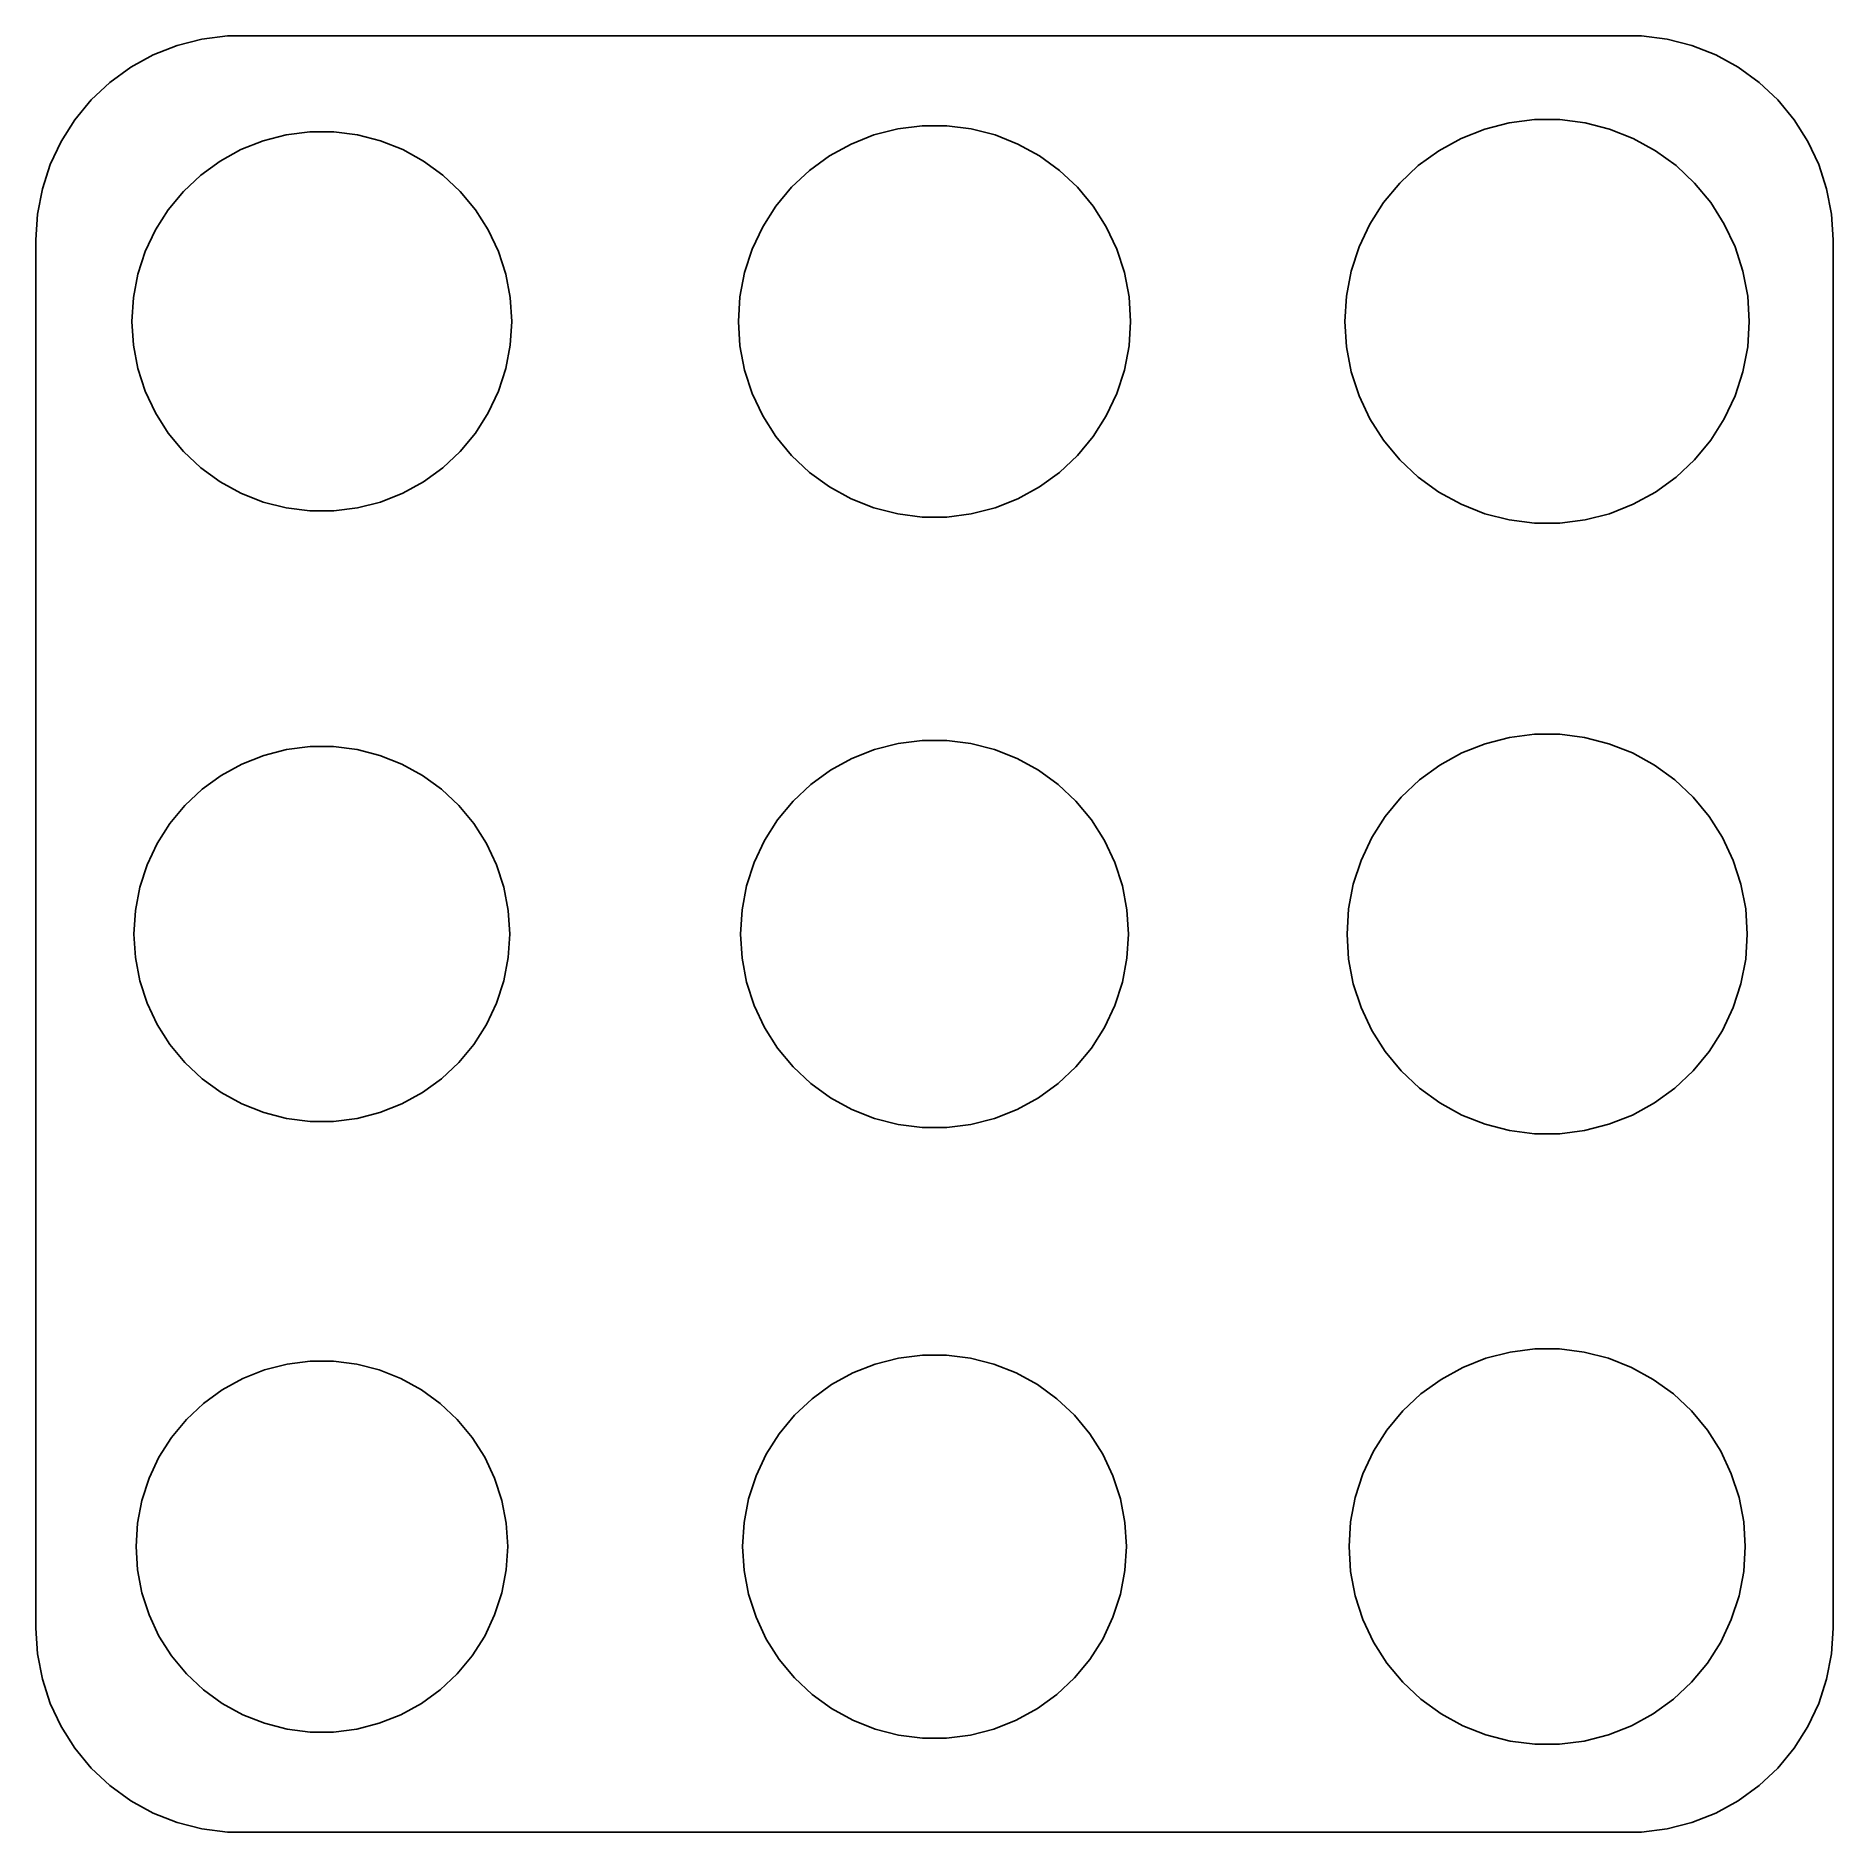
# Model space of a CAD drawing. Header units: metres. Extents: x -22 to 22, y -22 to 22.
import ezdxf

# ---------------------------------------------------------------- set-up
doc = ezdxf.new("R2010")
doc.units = ezdxf.units.M

msp = doc.modelspace()

# ---------------------------------------------------------------- linework, layer by layer
for p, q in [((-18.5451, 21.7553), (-19.1289, 21.5241)), ((-17.9369, 21.9114), (-18.5451, 21.7553)), ((-17.3139, 21.9901), (-17.9369, 21.9114)), ((17.3139, 21.9901), (-17.3139, 21.9901)), ((17.9369, 21.9114), (17.3139, 21.9901)), ((18.5451, 21.7553), (17.9369, 21.9114)), ((19.1289, 21.5241), (18.5451, 21.7553)), ((-19.6791, 21.2216), (-20.1871, 20.8526)), ((-19.1289, 21.5241), (-19.6791, 21.2216)), ((19.6791, 21.2216), (19.1289, 21.5241)), ((20.1871, 20.8526), (19.6791, 21.2216)), ((-20.1871, 20.8526), (-20.6448, 20.4227)), ((20.6448, 20.4227), (20.1871, 20.8526)), ((-20.6448, 20.4227), (-21.0451, 19.9389)), ((21.0451, 19.9389), (20.6448, 20.4227)), ((-21.0451, 19.9389), (-21.3815, 19.4088)), ((13.4704, 19.7077), (14.0724, 19.8623)), ((14.0724, 19.8623), (14.6892, 19.9402)), ((14.6892, 19.9402), (15.3108, 19.9402)), ((15.3108, 19.9402), (15.9275, 19.8623)), ((15.9275, 19.8623), (16.5296, 19.7077)), ((21.3815, 19.4088), (21.0451, 19.9389)), ((-21.3815, 19.4088), (-21.6489, 18.8406)), ((-16.9799, 19.2074), (-16.4369, 19.4224)), ((-16.4369, 19.4224), (-15.8713, 19.5676)), ((-15.8713, 19.5676), (-15.292, 19.6408)), ((-15.292, 19.6408), (-14.708, 19.6408)), ((-14.708, 19.6408), (-14.1287, 19.5676)), ((-14.1287, 19.5676), (-13.5631, 19.4224)), ((-13.5631, 19.4224), (-13.0201, 19.2074)), ((-2.04373, 19.3432), (-1.48328, 19.5651)), ((-1.48328, 19.5651), (-0.899429, 19.715)), ((-0.899429, 19.715), (-0.301392, 19.7905)), ((-0.301392, 19.7905), (0.301392, 19.7905)), ((0.301392, 19.7905), (0.899429, 19.715)), ((0.899429, 19.715), (1.48328, 19.5651)), ((1.48328, 19.5651), (2.04373, 19.3432)), ((12.3477, 19.1794), (12.8924, 19.4789)), ((12.8924, 19.4789), (13.4704, 19.7077)), ((16.5296, 19.7077), (17.1076, 19.4789)), ((17.1076, 19.4789), (17.6523, 19.1794)), ((21.6489, 18.8406), (21.3815, 19.4088)), ((-17.964, 18.5829), (-17.4916, 18.9261)), ((-17.4916, 18.9261), (-16.9799, 19.2074)), ((-13.0201, 19.2074), (-12.5084, 18.9261)), ((-12.5084, 18.9261), (-12.036, 18.5829)), ((-3.05963, 18.6985), (-2.57196, 19.0528)), ((-2.57196, 19.0528), (-2.04373, 19.3432)), ((2.04373, 19.3432), (2.57196, 19.0528)), ((2.57196, 19.0528), (3.05963, 18.6985)), ((11.8447, 18.814), (12.3477, 19.1794)), ((17.6523, 19.1794), (18.1552, 18.814)), ((-21.6489, 18.8406), (-21.8429, 18.2434)), ((-18.3897, 18.1831), (-17.964, 18.5829)), ((-12.036, 18.5829), (-11.6103, 18.1831)), ((-3.49904, 18.2858), (-3.05963, 18.6985)), ((3.05963, 18.6985), (3.49904, 18.2858)), ((11.3916, 18.3885), (11.8447, 18.814)), ((18.1552, 18.814), (18.6084, 18.3885)), ((21.8429, 18.2434), (21.6489, 18.8406)), ((-21.8429, 18.2434), (-21.9606, 17.6267)), ((-18.7619, 17.7332), (-18.3897, 18.1831)), ((-11.6103, 18.1831), (-11.2381, 17.7332)), ((-3.88327, 17.8214), (-3.49904, 18.2858)), ((3.49904, 18.2858), (3.88327, 17.8214)), ((10.9954, 17.9095), (11.3916, 18.3885)), ((18.6084, 18.3885), (19.0046, 17.9095)), ((21.9606, 17.6267), (21.8429, 18.2434)), ((-21.9606, 17.6267), (-22, 17)), ((-19.0748, 17.2401), (-18.7619, 17.7332)), ((-11.2381, 17.7332), (-10.9252, 17.2401)), ((-4.20627, 17.3124), (-3.88327, 17.8214)), ((3.88327, 17.8214), (4.20627, 17.3124)), ((10.6623, 17.3847), (10.9954, 17.9095)), ((19.0046, 17.9095), (19.3377, 17.3847)), ((22, 17), (21.9606, 17.6267)), ((-19.3235, 16.7118), (-19.0748, 17.2401)), ((-10.9252, 17.2401), (-10.6765, 16.7118)), ((-4.46292, 16.767), (-4.20627, 17.3124)), ((4.20627, 17.3124), (4.46292, 16.767)), ((10.3976, 16.8222), (10.6623, 17.3847)), ((19.3377, 17.3847), (19.6024, 16.8222)), ((-22, 17), (-22, -17)), ((-4.64919, 16.1937), (-4.46292, 16.767)), ((4.46292, 16.767), (4.64919, 16.1937)), ((10.2055, 16.231), (10.3976, 16.8222)), ((19.6024, 16.8222), (19.7945, 16.231)), ((22, -17), (22, 17)), ((-19.5039, 16.1564), (-19.3235, 16.7118)), ((-10.6765, 16.7118), (-10.4961, 16.1564)), ((-19.6133, 15.5828), (-19.5039, 16.1564)), ((-10.4961, 16.1564), (-10.3867, 15.5828)), ((-4.76215, 15.6016), (-4.64919, 16.1937)), ((4.64919, 16.1937), (4.76215, 15.6016)), ((10.089, 15.6204), (10.2055, 16.231)), ((19.7945, 16.231), (19.911, 15.6204)), ((-19.65, 15), (-19.6133, 15.5828)), ((-10.3867, 15.5828), (-10.35, 15)), ((-4.79999, 15), (-4.76215, 15.6016)), ((4.76215, 15.6016), (4.79999, 15)), ((10.05, 15), (10.089, 15.6204)), ((19.911, 15.6204), (19.95, 15)), ((-19.6133, 14.4172), (-19.65, 15)), ((-10.35, 15), (-10.3867, 14.4172)), ((-4.76215, 14.3984), (-4.79999, 15)), ((4.79999, 15), (4.76215, 14.3984)), ((10.089, 14.3796), (10.05, 15)), ((19.95, 15), (19.911, 14.3796)), ((-19.5039, 13.8436), (-19.6133, 14.4172)), ((-10.3867, 14.4172), (-10.4961, 13.8436)), ((-4.64919, 13.8063), (-4.76215, 14.3984)), ((4.76215, 14.3984), (4.64919, 13.8063)), ((10.2055, 13.769), (10.089, 14.3796)), ((19.911, 14.3796), (19.7945, 13.769)), ((-19.3235, 13.2882), (-19.5039, 13.8436)), ((-10.4961, 13.8436), (-10.6765, 13.2882)), ((-4.46292, 13.233), (-4.64919, 13.8063)), ((4.64919, 13.8063), (4.46292, 13.233)), ((10.3976, 13.1778), (10.2055, 13.769)), ((19.7945, 13.769), (19.6024, 13.1778)), ((-19.0748, 12.7598), (-19.3235, 13.2882)), ((-10.6765, 13.2882), (-10.9252, 12.7598)), ((-4.20627, 12.6876), (-4.46292, 13.233)), ((4.46292, 13.233), (4.20627, 12.6876)), ((10.6623, 12.6153), (10.3976, 13.1778)), ((19.6024, 13.1778), (19.3377, 12.6153)), ((-18.7619, 12.2668), (-19.0748, 12.7598)), ((-10.9252, 12.7598), (-11.2381, 12.2668)), ((-3.88327, 12.1786), (-4.20627, 12.6876)), ((4.20627, 12.6876), (3.88327, 12.1786)), ((10.9954, 12.0905), (10.6623, 12.6153)), ((19.3377, 12.6153), (19.0046, 12.0905)), ((-18.3897, 11.8168), (-18.7619, 12.2668)), ((-11.2381, 12.2668), (-11.6103, 11.8168)), ((-3.49904, 11.7142), (-3.88327, 12.1786)), ((3.88327, 12.1786), (3.49904, 11.7142)), ((11.3916, 11.6115), (10.9954, 12.0905)), ((19.0046, 12.0905), (18.6084, 11.6115)), ((-17.964, 11.4171), (-18.3897, 11.8168)), ((-11.6103, 11.8168), (-12.036, 11.4171)), ((-3.05963, 11.3015), (-3.49904, 11.7142)), ((3.49904, 11.7142), (3.05963, 11.3015)), ((11.8447, 11.186), (11.3916, 11.6115)), ((18.6084, 11.6115), (18.1552, 11.186)), ((-17.4916, 11.0739), (-17.964, 11.4171)), ((-16.9799, 10.7925), (-17.4916, 11.0739)), ((-12.5084, 11.0739), (-13.0201, 10.7925)), ((-12.036, 11.4171), (-12.5084, 11.0739)), ((-2.57196, 10.9472), (-3.05963, 11.3015)), ((3.05963, 11.3015), (2.57196, 10.9472)), ((12.3477, 10.8206), (11.8447, 11.186)), ((18.1552, 11.186), (17.6523, 10.8206)), ((-16.4369, 10.5776), (-16.9799, 10.7925)), ((-15.8713, 10.4324), (-16.4369, 10.5776)), ((-13.5631, 10.5776), (-14.1287, 10.4324)), ((-13.0201, 10.7925), (-13.5631, 10.5776)), ((-2.04373, 10.6568), (-2.57196, 10.9472)), ((-1.48328, 10.4349), (-2.04373, 10.6568)), ((2.04373, 10.6568), (1.48328, 10.4349)), ((2.57196, 10.9472), (2.04373, 10.6568)), ((12.8924, 10.5211), (12.3477, 10.8206)), ((17.6523, 10.8206), (17.1076, 10.5211)), ((-15.292, 10.3592), (-15.8713, 10.4324)), ((-14.708, 10.3592), (-15.292, 10.3592)), ((-14.1287, 10.4324), (-14.708, 10.3592)), ((-0.899429, 10.285), (-1.48328, 10.4349)), ((-0.301392, 10.2095), (-0.899429, 10.285)), ((0.301392, 10.2095), (-0.301392, 10.2095)), ((0.899429, 10.285), (0.301392, 10.2095)), ((1.48328, 10.4349), (0.899429, 10.285)), ((13.4704, 10.2923), (12.8924, 10.5211)), ((14.0724, 10.1377), (13.4704, 10.2923)), ((14.6892, 10.0598), (14.0724, 10.1377)), ((15.9275, 10.1377), (15.3108, 10.0598)), ((16.5296, 10.2923), (15.9275, 10.1377)), ((17.1076, 10.5211), (16.5296, 10.2923)), ((15.3108, 10.0598), (14.6892, 10.0598)), ((14.0818, 4.8132), (14.6923, 4.89032)), ((14.6923, 4.89032), (15.3077, 4.89032)), ((15.3077, 4.89032), (15.9182, 4.8132)), ((-16.4215, 4.37485), (-15.862, 4.51851)), ((-15.862, 4.51851), (-15.2888, 4.59091)), ((-15.2888, 4.59091), (-14.7112, 4.59091)), ((-14.7112, 4.59091), (-14.138, 4.51851)), ((-14.138, 4.51851), (-13.5785, 4.37485)), ((-2.02245, 4.29793), (-1.46782, 4.51752)), ((-1.46782, 4.51752), (-0.89006, 4.66586)), ((-0.89006, 4.66586), (-0.298248, 4.74062)), ((-0.298248, 4.74062), (0.298248, 4.74062)), ((0.298248, 4.74062), (0.89006, 4.66586)), ((0.89006, 4.66586), (1.46782, 4.51752)), ((1.46782, 4.51752), (2.02245, 4.29793)), ((12.3744, 4.13719), (12.9137, 4.43364)), ((12.9137, 4.43364), (13.4858, 4.66017)), ((13.4858, 4.66017), (14.0818, 4.8132)), ((15.9182, 4.8132), (16.5142, 4.66017)), ((16.5142, 4.66017), (17.0863, 4.43364)), ((17.0863, 4.43364), (17.6255, 4.13719)), ((-17.4648, 3.8839), (-16.9586, 4.1622)), ((-16.9586, 4.1622), (-16.4215, 4.37485)), ((-13.5785, 4.37485), (-13.0414, 4.1622)), ((-13.0414, 4.1622), (-12.5352, 3.8839)), ((-3.02776, 3.65993), (-2.54517, 4.01054)), ((-2.54517, 4.01054), (-2.02245, 4.29793)), ((2.02245, 4.29793), (2.54517, 4.01054)), ((2.54517, 4.01054), (3.02776, 3.65993)), ((11.8766, 3.77551), (12.3744, 4.13719)), ((17.6255, 4.13719), (18.1234, 3.77551)), ((-18.3533, 3.14891), (-17.9321, 3.54436)), ((-17.9321, 3.54436), (-17.4648, 3.8839)), ((-12.5352, 3.8839), (-12.0678, 3.54436)), ((-12.0678, 3.54436), (-11.6467, 3.14891)), ((-3.4626, 3.25159), (-3.02776, 3.65993)), ((3.02776, 3.65993), (3.4626, 3.25159)), ((11.428, 3.35428), (11.8766, 3.77551)), ((18.1234, 3.77551), (18.5719, 3.35428)), ((-18.7215, 2.70381), (-18.3533, 3.14891)), ((-11.6467, 3.14891), (-11.2785, 2.70381)), ((-3.84282, 2.79198), (-3.4626, 3.25159)), ((3.4626, 3.25159), (3.84282, 2.79198)), ((11.0358, 2.88014), (11.428, 3.35428)), ((18.5719, 3.35428), (18.9642, 2.88014)), ((-19.031, 2.21606), (-18.7215, 2.70381)), ((-11.2785, 2.70381), (-10.969, 2.21606)), ((-4.16245, 2.28831), (-3.84282, 2.79198)), ((3.84282, 2.79198), (4.16245, 2.28831)), ((10.7061, 2.36058), (11.0358, 2.88014)), ((18.9642, 2.88014), (19.2939, 2.36058)), ((-19.277, 1.69336), (-19.031, 2.21606)), ((-10.969, 2.21606), (-10.723, 1.69336)), ((-4.41643, 1.74858), (-4.16245, 2.28831)), ((4.16245, 2.28831), (4.41643, 1.74858)), ((10.4441, 1.8038), (10.7061, 2.36058)), ((19.2939, 2.36058), (19.5559, 1.8038)), ((10.2539, 1.21857), (10.4441, 1.8038)), ((19.5559, 1.8038), (19.746, 1.21857)), ((-19.4555, 1.14397), (-19.277, 1.69336)), ((-10.723, 1.69336), (-10.5445, 1.14397)), ((-4.60077, 1.18127), (-4.41643, 1.74858)), ((4.41643, 1.74858), (4.60077, 1.18127)), ((-19.5637, 0.576523), (-19.4555, 1.14397)), ((-10.5445, 1.14397), (-10.4363, 0.576523)), ((-4.71254, 0.595322), (-4.60077, 1.18127)), ((4.60077, 1.18127), (4.71254, 0.595322)), ((10.1386, 0.61412), (10.2539, 1.21857)), ((19.746, 1.21857), (19.8614, 0.61412)), ((-19.6, 0), (-19.5637, 0.576523)), ((-10.4363, 0.576523), (-10.4, 0)), ((-4.75, 0), (-4.71254, 0.595322)), ((4.71254, 0.595322), (4.75, 0)), ((10.1, 0), (10.1386, 0.61412)), ((19.8614, 0.61412), (19.9, 0)), ((-19.5637, -0.576523), (-19.6, 0)), ((-10.4, 0), (-10.4363, -0.576523)), ((-4.71254, -0.595322), (-4.75, 0)), ((4.75, 0), (4.71254, -0.595322)), ((10.1386, -0.61412), (10.1, 0)), ((19.9, 0), (19.8614, -0.61412)), ((-19.4555, -1.14397), (-19.5637, -0.576523)), ((-10.4363, -0.576523), (-10.5445, -1.14397)), ((-4.60077, -1.18127), (-4.71254, -0.595322)), ((4.71254, -0.595322), (4.60077, -1.18127)), ((10.2539, -1.21857), (10.1386, -0.61412)), ((19.8614, -0.61412), (19.746, -1.21857)), ((-19.277, -1.69336), (-19.4555, -1.14397)), ((-10.5445, -1.14397), (-10.723, -1.69336)), ((-4.41643, -1.74858), (-4.60077, -1.18127)), ((4.60077, -1.18127), (4.41643, -1.74858)), ((10.4441, -1.8038), (10.2539, -1.21857)), ((19.746, -1.21857), (19.5559, -1.8038)), ((-19.031, -2.21606), (-19.277, -1.69336)), ((-10.723, -1.69336), (-10.969, -2.21606)), ((-4.16245, -2.28831), (-4.41643, -1.74858)), ((4.41643, -1.74858), (4.16245, -2.28831)), ((10.7061, -2.36058), (10.4441, -1.8038)), ((19.5559, -1.8038), (19.2939, -2.36058)), ((-18.7215, -2.70381), (-19.031, -2.21606)), ((-10.969, -2.21606), (-11.2785, -2.70381)), ((-3.84282, -2.79198), (-4.16245, -2.28831)), ((4.16245, -2.28831), (3.84282, -2.79198)), ((11.0358, -2.88014), (10.7061, -2.36058)), ((19.2939, -2.36058), (18.9642, -2.88014)), ((-18.3533, -3.14891), (-18.7215, -2.70381)), ((-11.2785, -2.70381), (-11.6467, -3.14891)), ((-3.4626, -3.25159), (-3.84282, -2.79198)), ((3.84282, -2.79198), (3.4626, -3.25159)), ((11.428, -3.35428), (11.0358, -2.88014)), ((18.9642, -2.88014), (18.5719, -3.35428)), ((-17.9321, -3.54436), (-18.3533, -3.14891)), ((-11.6467, -3.14891), (-12.0678, -3.54436)), ((-3.02776, -3.65993), (-3.4626, -3.25159)), ((3.4626, -3.25159), (3.02776, -3.65993)), ((11.8766, -3.77551), (11.428, -3.35428)), ((18.5719, -3.35428), (18.1234, -3.77551)), ((-17.4648, -3.8839), (-17.9321, -3.54436)), ((-16.9586, -4.1622), (-17.4648, -3.8839)), ((-12.5352, -3.8839), (-13.0414, -4.1622)), ((-12.0678, -3.54436), (-12.5352, -3.8839)), ((-2.54517, -4.01054), (-3.02776, -3.65993)), ((3.02776, -3.65993), (2.54517, -4.01054)), ((12.3744, -4.13719), (11.8766, -3.77551)), ((18.1234, -3.77551), (17.6255, -4.13719)), ((-16.4215, -4.37485), (-16.9586, -4.1622)), ((-15.862, -4.51851), (-16.4215, -4.37485)), ((-13.5785, -4.37485), (-14.138, -4.51851)), ((-13.0414, -4.1622), (-13.5785, -4.37485)), ((-2.02245, -4.29793), (-2.54517, -4.01054)), ((-1.46782, -4.51752), (-2.02245, -4.29793)), ((2.02245, -4.29793), (1.46782, -4.51752)), ((2.54517, -4.01054), (2.02245, -4.29793)), ((12.9137, -4.43364), (12.3744, -4.13719)), ((17.6255, -4.13719), (17.0863, -4.43364)), ((-15.2888, -4.59091), (-15.862, -4.51851)), ((-14.7112, -4.59091), (-15.2888, -4.59091)), ((-14.138, -4.51851), (-14.7112, -4.59091)), ((-0.89006, -4.66586), (-1.46782, -4.51752)), ((-0.298248, -4.74062), (-0.89006, -4.66586)), ((0.298248, -4.74062), (-0.298248, -4.74062)), ((0.89006, -4.66586), (0.298248, -4.74062)), ((1.46782, -4.51752), (0.89006, -4.66586)), ((13.4858, -4.66017), (12.9137, -4.43364)), ((14.0818, -4.8132), (13.4858, -4.66017)), ((14.6923, -4.89032), (14.0818, -4.8132)), ((15.9182, -4.8132), (15.3077, -4.89032)), ((16.5142, -4.66017), (15.9182, -4.8132)), ((17.0863, -4.43364), (16.5142, -4.66017)), ((15.3077, -4.89032), (14.6923, -4.89032)), ((-16.406, -10.6727), (-15.8526, -10.5306)), ((-15.8526, -10.5306), (-15.2857, -10.459)), ((-15.2857, -10.459), (-14.7143, -10.459)), ((-14.7143, -10.459), (-14.1474, -10.5306)), ((-14.1474, -10.5306), (-13.594, -10.6727)), ((-2.00116, -10.7473), (-1.45238, -10.53)), ((-1.45238, -10.53), (-0.880692, -10.3832)), ((-0.880692, -10.3832), (-0.295105, -10.3093)), ((-0.295105, -10.3093), (0.295105, -10.3093)), ((0.295105, -10.3093), (0.880692, -10.3832)), ((0.880692, -10.3832), (1.45238, -10.53)), ((1.45238, -10.53), (2.00116, -10.7473)), ((12.935, -10.6116), (13.5013, -10.3874)), ((13.5013, -10.3874), (14.0912, -10.2359)), ((14.0912, -10.2359), (14.6955, -10.1596)), ((14.6955, -10.1596), (15.3045, -10.1596)), ((15.3045, -10.1596), (15.9088, -10.2359)), ((15.9088, -10.2359), (16.4987, -10.3874)), ((16.4987, -10.3874), (17.065, -10.6116)), ((-17.438, -11.1583), (-16.9373, -10.883)), ((-16.9373, -10.883), (-16.406, -10.6727)), ((-13.594, -10.6727), (-13.0627, -10.883)), ((-13.0627, -10.883), (-12.562, -11.1583)), ((-2.51837, -11.0316), (-2.00116, -10.7473)), ((2.00116, -10.7473), (2.51837, -11.0316)), ((11.9085, -11.263), (12.4012, -10.905)), ((12.4012, -10.905), (12.935, -10.6116)), ((17.065, -10.6116), (17.5988, -10.905)), ((17.5988, -10.905), (18.0915, -11.263)), ((-17.9003, -11.4942), (-17.438, -11.1583)), ((-12.562, -11.1583), (-12.0997, -11.4942)), ((-3.42615, -11.7826), (-2.99588, -11.3786)), ((-2.99588, -11.3786), (-2.51837, -11.0316)), ((2.51837, -11.0316), (2.99588, -11.3786)), ((2.99588, -11.3786), (3.42615, -11.7826)), ((11.4645, -11.6799), (11.9085, -11.263)), ((18.0915, -11.263), (18.5355, -11.6799)), ((-18.3168, -11.8853), (-17.9003, -11.4942)), ((-12.0997, -11.4942), (-11.6832, -11.8853)), ((-3.80237, -12.2374), (-3.42615, -11.7826)), ((3.42615, -11.7826), (3.80237, -12.2374)), ((11.0763, -12.1492), (11.4645, -11.6799)), ((18.5355, -11.6799), (18.9237, -12.1492)), ((-18.681, -12.3256), (-18.3168, -11.8853)), ((-11.6832, -11.8853), (-11.319, -12.3256)), ((-4.11864, -12.7357), (-3.80237, -12.2374)), ((3.80237, -12.2374), (4.11864, -12.7357)), ((10.7499, -12.6635), (11.0763, -12.1492)), ((18.9237, -12.1492), (19.2501, -12.6635)), ((-18.9872, -12.808), (-18.681, -12.3256)), ((-11.319, -12.3256), (-11.0128, -12.808)), ((-4.36995, -13.2698), (-4.11864, -12.7357)), ((4.11864, -12.7357), (4.36995, -13.2698)), ((10.4906, -13.2146), (10.7499, -12.6635)), ((19.2501, -12.6635), (19.5094, -13.2146)), ((-19.2305, -13.325), (-18.9872, -12.808)), ((-11.0128, -12.808), (-10.7695, -13.325)), ((-19.407, -13.8685), (-19.2305, -13.325)), ((-10.7695, -13.325), (-10.5929, -13.8685)), ((-4.55234, -13.8311), (-4.36995, -13.2698)), ((4.36995, -13.2698), (4.55234, -13.8311)), ((10.3024, -13.7939), (10.4906, -13.2146)), ((19.5094, -13.2146), (19.6976, -13.7939)), ((-19.5141, -14.4297), (-19.407, -13.8685)), ((-10.5929, -13.8685), (-10.4859, -14.4297)), ((-4.66293, -14.4109), (-4.55234, -13.8311)), ((4.55234, -13.8311), (4.66293, -14.4109)), ((10.1882, -14.3921), (10.3024, -13.7939)), ((19.6976, -13.7939), (19.8118, -14.3921)), ((-19.55, -15), (-19.5141, -14.4297)), ((-10.4859, -14.4297), (-10.45, -15)), ((-4.7, -15), (-4.66293, -14.4109)), ((4.66293, -14.4109), (4.7, -15)), ((10.15, -15), (10.1882, -14.3921)), ((19.8118, -14.3921), (19.85, -15)), ((-19.5141, -15.5703), (-19.55, -15)), ((-10.45, -15), (-10.4859, -15.5703)), ((-4.66293, -15.5891), (-4.7, -15)), ((4.7, -15), (4.66293, -15.5891)), ((10.1882, -15.6079), (10.15, -15)), ((19.85, -15), (19.8118, -15.6079)), ((-19.407, -16.1315), (-19.5141, -15.5703)), ((-10.4859, -15.5703), (-10.5929, -16.1315)), ((-4.55234, -16.1688), (-4.66293, -15.5891)), ((4.66293, -15.5891), (4.55234, -16.1688)), ((10.3024, -16.2061), (10.1882, -15.6079)), ((19.8118, -15.6079), (19.6976, -16.2061)), ((-19.2305, -16.675), (-19.407, -16.1315)), ((-10.5929, -16.1315), (-10.7695, -16.675)), ((-4.36995, -16.7302), (-4.55234, -16.1688)), ((4.55234, -16.1688), (4.36995, -16.7302)), ((10.4906, -16.7854), (10.3024, -16.2061)), ((19.6976, -16.2061), (19.5094, -16.7854)), ((-18.9872, -17.192), (-19.2305, -16.675)), ((-10.7695, -16.675), (-11.0128, -17.192)), ((-22, -17), (-21.9606, -17.6267)), ((-4.11864, -17.2642), (-4.36995, -16.7302)), ((4.36995, -16.7302), (4.11864, -17.2642)), ((10.7499, -17.3365), (10.4906, -16.7854)), ((19.5094, -16.7854), (19.2501, -17.3365)), ((21.9606, -17.6267), (22, -17)), ((-18.681, -17.6744), (-18.9872, -17.192)), ((-11.0128, -17.192), (-11.319, -17.6744)), ((-3.80237, -17.7626), (-4.11864, -17.2642)), ((4.11864, -17.2642), (3.80237, -17.7626)), ((11.0763, -17.8508), (10.7499, -17.3365)), ((19.2501, -17.3365), (18.9237, -17.8508)), ((-21.9606, -17.6267), (-21.8429, -18.2434)), ((-18.3168, -18.1147), (-18.681, -17.6744)), ((-11.319, -17.6744), (-11.6832, -18.1147)), ((-3.42615, -18.2174), (-3.80237, -17.7626)), ((3.80237, -17.7626), (3.42615, -18.2174)), ((11.4645, -18.3201), (11.0763, -17.8508)), ((18.9237, -17.8508), (18.5355, -18.3201)), ((21.8429, -18.2434), (21.9606, -17.6267)), ((-21.8429, -18.2434), (-21.6489, -18.8406)), ((-17.9003, -18.5058), (-18.3168, -18.1147)), ((-11.6832, -18.1147), (-12.0997, -18.5058)), ((-2.99588, -18.6214), (-3.42615, -18.2174)), ((3.42615, -18.2174), (2.99588, -18.6214)), ((11.9085, -18.737), (11.4645, -18.3201)), ((18.5355, -18.3201), (18.0915, -18.737)), ((21.6489, -18.8406), (21.8429, -18.2434)), ((-21.6489, -18.8406), (-21.3815, -19.4088)), ((-17.438, -18.8417), (-17.9003, -18.5058)), ((-16.9373, -19.117), (-17.438, -18.8417)), ((-12.562, -18.8417), (-13.0627, -19.117)), ((-12.0997, -18.5058), (-12.562, -18.8417)), ((-2.51837, -18.9683), (-2.99588, -18.6214)), ((2.99588, -18.6214), (2.51837, -18.9683)), ((12.4012, -19.095), (11.9085, -18.737)), ((18.0915, -18.737), (17.5988, -19.095)), ((21.3815, -19.4088), (21.6489, -18.8406)), ((-16.406, -19.3273), (-16.9373, -19.117)), ((-15.8526, -19.4694), (-16.406, -19.3273)), ((-13.594, -19.3273), (-14.1474, -19.4694)), ((-13.0627, -19.117), (-13.594, -19.3273)), ((-2.00116, -19.2527), (-2.51837, -18.9683)), ((-1.45238, -19.47), (-2.00116, -19.2527)), ((2.00116, -19.2527), (1.45238, -19.47)), ((2.51837, -18.9683), (2.00116, -19.2527)), ((12.935, -19.3884), (12.4012, -19.095)), ((17.5988, -19.095), (17.065, -19.3884)), ((-21.3815, -19.4088), (-21.0451, -19.9389)), ((-15.2857, -19.541), (-15.8526, -19.4694)), ((-14.7143, -19.541), (-15.2857, -19.541)), ((-14.1474, -19.4694), (-14.7143, -19.541)), ((-0.880692, -19.6167), (-1.45238, -19.47)), ((-0.295105, -19.6907), (-0.880692, -19.6167)), ((0.295105, -19.6907), (-0.295105, -19.6907)), ((0.880692, -19.6167), (0.295105, -19.6907)), ((1.45238, -19.47), (0.880692, -19.6167)), ((13.5013, -19.6126), (12.935, -19.3884)), ((14.0912, -19.7641), (13.5013, -19.6126)), ((14.6955, -19.8404), (14.0912, -19.7641)), ((15.9088, -19.7641), (15.3045, -19.8404)), ((16.4987, -19.6126), (15.9088, -19.7641)), ((17.065, -19.3884), (16.4987, -19.6126)), ((21.0451, -19.9389), (21.3815, -19.4088)), ((-21.0451, -19.9389), (-20.6448, -20.4227)), ((15.3045, -19.8404), (14.6955, -19.8404)), ((20.6448, -20.4227), (21.0451, -19.9389)), ((-20.6448, -20.4227), (-20.1871, -20.8526)), ((20.1871, -20.8526), (20.6448, -20.4227)), ((-20.1871, -20.8526), (-19.6791, -21.2216)), ((19.6791, -21.2216), (20.1871, -20.8526)), ((-19.6791, -21.2216), (-19.1289, -21.5241)), ((-19.1289, -21.5241), (-18.5451, -21.7553)), ((18.5451, -21.7553), (19.1289, -21.5241)), ((19.1289, -21.5241), (19.6791, -21.2216)), ((-18.5451, -21.7553), (-17.9369, -21.9114)), ((-17.9369, -21.9114), (-17.3139, -21.9901)), ((-17.3139, -21.9901), (17.3139, -21.9901)), ((17.3139, -21.9901), (17.9369, -21.9114)), ((17.9369, -21.9114), (18.5451, -21.7553))]:
    msp.add_line(p, q)

doc.saveas('drawing.dxf')
